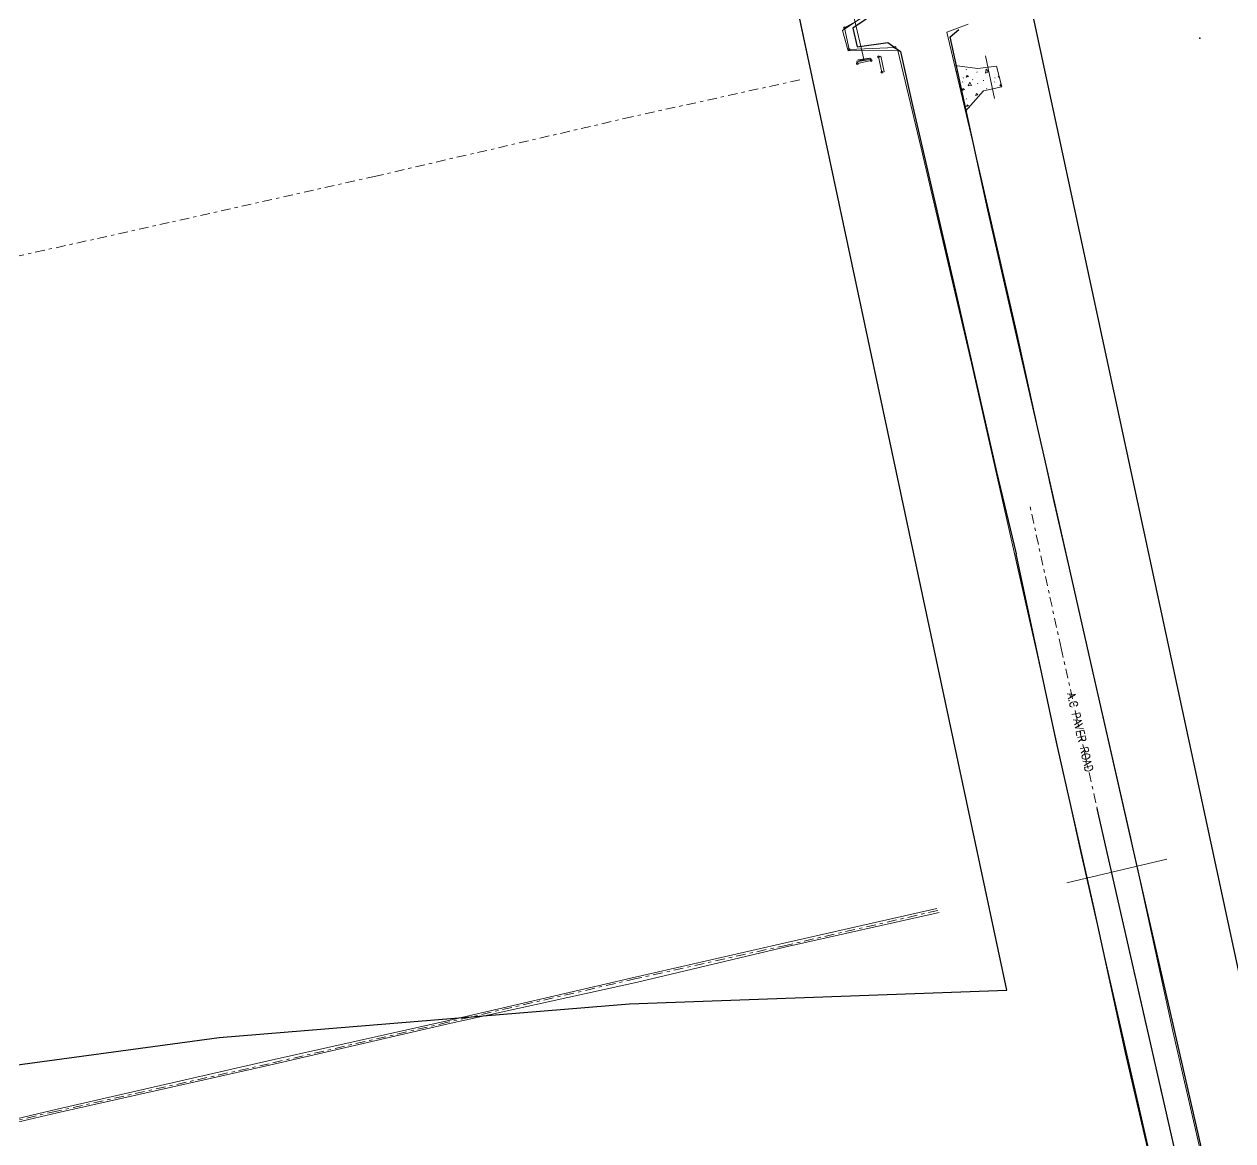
# Model space of a CAD drawing. Header units: metres. Extents: x -703672 to 3951284, y -4124475 to 4104628.
# Drawn here: x 327542.8 to 327693.8, y 4103983 to 4104122.6 of the extents above; entities that cross this region are included whole.
import ezdxf
from ezdxf.enums import TextEntityAlignment as Align

# ---------------------------------------------------------------- set-up
doc = ezdxf.new("R2010")
doc.units = ezdxf.units.M
doc.header["$MEASUREMENT"] = 0
doc.linetypes.add('DGN Style 7', pattern=[2.6567653376214695, 1.195544401929661, -0.5313530675242938, 0.3985148006432204, -0.5313530675242938])
for name, color, linetype, lineweight in [('C-ANNO-TEXT', 7, 'Continuous', 25), ('V-ANNO-PATT', 9, 'Continuous', 0), ('V-DTCH-CNTR', 252, 'DGN Style 7', 0), ('V-DTCH-TOP~', 252, 'Continuous', 0), ('V-ROAD-ASPH', 9, 'Continuous', 0), ('V-ROAD-CNTR', 251, 'DGN Style 7', 0), ('V-SITE-STRC', 253, 'Continuous', 0), ('V-SITE-WALK', 7, 'Continuous', 0), ('V-STRM-CULV', 3, 'CULVRT', 0)]:
    doc.layers.add(name, color=color, linetype=linetype, lineweight=lineweight)
doc.layers.add('GPS_Point', color=7, linetype='Continuous')
doc.layers.add('ra', color=7, linetype='Continuous')
doc.styles.add('Style-STANDARD', font='STANDARD.shx')
doc.styles.add('Style-WORKING', font='WORKING.shx')
doc.linetypes.add('CULVRT', pattern='A,0.10417,-0.009026500000000007,["C",Style-WORKING,S=0.0078125,R=0,X=-0.002799034118652344,Y=-0.00390625],-0.012933,["P",Style-WORKING,S=0.0078125,R=0,X=-0.002614498138427734,Y=-0.00390625],-0.009026499999999993', length=0.135156)

# ---------------------------------------------------------------- blocks, each defined once
blk = doc.blocks.new('FIXPNT_119')
at = {"layer": 'V-ROAD-ASPH', "linetype": 'ByBlock'}
h = blk.add_hatch(color=256, dxfattribs=at)
edge = h.paths.add_edge_path()
edge.add_arc((0, 0), 0.03294675800000001, 0, 360)
blk.add_circle((-0.01278334204107523, 5.559623241424561e-05), 1.29727859625, dxfattribs=at)
blk = doc.blocks.new('NULL_249')
at = {"layer": 'V-ROAD-ASPH', "linetype": 'ByBlock', "xscale": 0.1, "yscale": 0.1, "zscale": 0.5, "rotation": 2.346708742363858}
blk.add_blockref('FIXPNT_119', (0, 0), dxfattribs=at)
blk = doc.blocks.new('NULL_248')
at = {"layer": 'V-ROAD-ASPH', "linetype": 'ByBlock'}
blk.add_blockref('NULL_249', (0, 0), dxfattribs=at)
blk = doc.blocks.new('FIXPNT_121')
at = {"layer": 'V-SITE-STRC', "linetype": 'ByBlock'}
h = blk.add_hatch(color=256, dxfattribs=at)
edge = h.paths.add_edge_path()
edge.add_arc((0, 0), 0.032946758, 0, 360)
blk.add_circle((-0.01278334110975266, 5.559623241424561e-05), 1.29727859625, dxfattribs=at)
blk = doc.blocks.new('NULL_253')
at = {"layer": 'V-SITE-STRC', "linetype": 'ByBlock', "xscale": 0.1, "yscale": 0.1, "zscale": 0.5, "rotation": 192.2817209243061}
blk.add_blockref('FIXPNT_121', (0, 0), dxfattribs=at)
blk = doc.blocks.new('NULL_252')
at = {"layer": 'V-SITE-STRC', "linetype": 'ByBlock'}
blk.add_blockref('NULL_253', (0, 0), dxfattribs=at)
blk = doc.blocks.new('FIXPNT_122')
at = {"layer": 'V-SITE-STRC', "linetype": 'ByBlock'}
h = blk.add_hatch(color=256, dxfattribs=at)
edge = h.paths.add_edge_path()
edge.add_arc((0, 0), 0.03294675799999999, 0, 360)
blk.add_circle((-0.01278334110975266, 5.559809505939484e-05), 1.29727859625, dxfattribs=at)
blk = doc.blocks.new('NULL_255')
at = {"layer": 'V-SITE-STRC', "linetype": 'ByBlock', "xscale": 0.1, "yscale": 0.1, "zscale": 0.5, "rotation": 282.0596293033693}
blk.add_blockref('FIXPNT_122', (0, 0), dxfattribs=at)
blk = doc.blocks.new('NULL_254')
at = {"layer": 'V-SITE-STRC', "linetype": 'ByBlock'}
blk.add_blockref('NULL_255', (0, 0), dxfattribs=at)
blk = doc.blocks.new('FIXPNT_124')
at = {"layer": 'V-ROAD-ASPH', "linetype": 'ByBlock'}
h = blk.add_hatch(color=256, dxfattribs=at)
edge = h.paths.add_edge_path()
edge.add_arc((0, 0), 0.03294675799999999, 0, 360)
blk.add_circle((-0.01278334110975266, 5.559995770454407e-05), 1.29727859625, dxfattribs=at)
blk = doc.blocks.new('NULL_259')
at = {"layer": 'V-ROAD-ASPH', "linetype": 'ByBlock', "xscale": 0.1, "yscale": 0.1, "zscale": 0.5, "rotation": 281.8376866563313}
blk.add_blockref('FIXPNT_124', (0, 0), dxfattribs=at)
blk = doc.blocks.new('NULL_258')
at = {"layer": 'V-ROAD-ASPH', "linetype": 'ByBlock'}
blk.add_blockref('NULL_259', (0, 0), dxfattribs=at)

msp = doc.modelspace()

# ---------------------------------------------------------------- linework, layer by layer
at = {"layer": 'C-ANNO-TEXT', "color": 4, "lineweight": 30, "ltscale": 0.6, "elevation": 5.983413176301609}
msp.add_lwpolyline([(327665.5729307538, 4104001.849001709), (327641.232378814, 4104115.978905268), (327619.8861136422, 4104216.068960391), (327591.7260042686, 4104314.452543943), (327580.4504597362, 4104313.59571581), (327573.2267021704, 4104352.255640398), (327528.9121857327, 4104334.941619649), (327474.4079680003, 4104310.967645216), (327379.6999764125, 4104258.140628737), (327339.8195604153, 4104230.764450457), (327333.9914384905, 4104229.543941272), (327219.5630500407, 4104141.476783445), (327182.0491303254, 4104108.423911608), (327140.7227356881, 4104065.652639747), (327137.3190008439, 4104059.241637646), (327124.9503086815, 4104044.794111523), (327127.0686271138, 4104015.680140578)], dxfattribs=at)
at = {"layer": 'C-ANNO-TEXT', "color": 251, "lineweight": 30, "ltscale": 0.6, "elevation": 5.983413176301609}
msp.add_lwpolyline([(327344.4810744388, 4103975.106158198), (327519.4609574685, 4103989.493506075), (327567.1423479246, 4103995.960552649), (327618.4078448146, 4104000.15195829), (327665.5729307538, 4104001.849001709), (327641.232378814, 4104115.978905268), (327619.7443724439, 4104216.564164684), (327591.7260042686, 4104314.452543943), (327580.4504597362, 4104313.59571581), (327573.2267021704, 4104352.255640398), (327529.2050396148, 4104335.056039902), (327475.0566468335, 4104311.252970103), (327380.3080882658, 4104258.479826458), (327339.8195604153, 4104230.764450457), (327333.9914384905, 4104229.543941272), (327219.5630500407, 4104141.476783445), (327181.6303627212, 4104107.99050281), (327140.7227356881, 4104065.652639747), (327137.3190008439, 4104059.241637646), (327124.9503086815, 4104044.794111523), (327127.0686271138, 4104015.680140578), (327148.2210934783, 4104005.32173222), (327237.5672886667, 4103964.986671002)], dxfattribs=at)
at = {"layer": 'C-ANNO-TEXT', "color": 251, "lineweight": 30, "ltscale": 0.6, "elevation": 8.129185709809853}
for points in [[(328148.5222766129, 4104316.835999697), (327636.2924083, 4104274.837372858), (327694.6042840966, 4104003.792685883), (327867.5857724902, 4104017.971496408), (327888.7489738908, 4103772.075253479), (327930.1480395671, 4103772.347375909), (327991.377388112, 4103778.205533828), (328030.9897292816, 4103774.983627418), (328020.397414019, 4103909.701128297), (328021.6175381817, 4103915.716495383), (328024.0348773939, 4103920.166228428), (328073.8161843045, 4103990.316554586), (328076.9767566926, 4104002.336634), (328073.070574273, 4104056.320837132), (328075.746113692, 4104063.261209204), (328158.6543382432, 4104190.301327689), (328175.0174822973, 4104191.778596146), (328167.5720498138, 4104274.248836152), (328151.9951939788, 4104274.479090938)], [(328148.5268188755, 4104316.780600681), (327636.2924083, 4104274.837372858), (327694.6042840966, 4104003.792685883), (327867.5857724902, 4104017.971496408), (327888.7489738908, 4103772.075253479), (327930.8145552425, 4103772.351757019), (327991.377388112, 4103778.205533828), (328030.9897292816, 4103774.983627418), (328020.397414019, 4103909.701128297), (328021.6175381817, 4103915.716495383), (328023.610856816, 4103919.385709762), (328073.8161843045, 4103990.316554586), (328076.9767566926, 4104002.336634), (328073.070574273, 4104056.320837132), (328075.746113692, 4104063.261209204), (328158.6543382432, 4104190.301327689), (328174.0894228251, 4104191.694810721), (328167.5720498138, 4104274.248836152), (328151.9951939788, 4104274.479090938)]]:
    msp.add_lwpolyline(points, close=True, dxfattribs=at)
at = {"layer": 'C-ANNO-TEXT', "color": 0, "lineweight": -2, "ltscale": 0.6}
msp.add_lwpolyline([(327722.7246348296, 4103822.814757072), (327676.8480547192, 4104024.552694294)], dxfattribs=at)
at = {"layer": 'GPS_Point', "color": 5}
msp.add_point((327689.6721067309, 4104120.819075524, 7.302643553195599), dxfattribs=at)
at = {"layer": 'ra'}
for p, q in [((327649.2864293283, 4104124.071602053, 8.36), (327646.3069534297, 4104122.090029856, 7.97)), ((327646.3069534297, 4104122.090029856, 7.97), (327646.8433207475, 4104119.732187177, 7.98)), ((327658.4738319966, 4104121.008059461, 8.52), (327659.5537762959, 4104121.894469248, 8.39)), ((327663.1949384537, 4104099.352619409, 8.49), (327658.4738319966, 4104121.008059461, 8.52)), ((327646.8433207475, 4104119.732187177, 7.98), (327650.6665546763, 4104120.271634418, 8.39)), ((327650.6665546763, 4104120.271634418, 8.39), (327652.2662146761, 4104119.148630462, 8.5)), ((327652.2662146761, 4104119.148630462, 8.5), (327653.6878999775, 4104112.768211361, 8.48)), ((327653.6878999775, 4104112.768211361, 8.48), (327659.2847574806, 4104088.674749549, 8.47)), ((327670.3198656983, 4104068.232349797, 8.45), (327663.1949384537, 4104099.352619409, 8.49)), ((327659.2847574806, 4104088.674749549, 8.47), (327664.2475157065, 4104066.621121825, 8.44)), ((327676.3334609165, 4104041.515510452, 8.41), (327670.3198656983, 4104068.232349797, 8.45)), ((327664.2475157065, 4104066.621121825, 8.44), (327666.7041369043, 4104056.388007084, 8.44)), ((327668.1804392512, 4104049.562336394, 8.44), (327666.7041369043, 4104056.388007084, 8.44)), ((327671.7683199909, 4104032.836905822, 8.39), (327668.1804392512, 4104049.562336394, 8.44)), ((327683.2246752613, 4104011.264365848, 8.37), (327676.3334609165, 4104041.515510452, 8.41)), ((327676.4408300851, 4104012.243727694, 8.41), (327671.7683199909, 4104032.836905822, 8.39)), ((327680.3964482293, 4103994.08021743, 8.36), (327676.4408300851, 4104012.243727694, 8.41)), ((327690.0864207682, 4103981.180880385, 8.31), (327683.2246752613, 4104011.264365848, 8.37)), ((327683.6577350107, 4103979.889242498, 8.37), (327680.3964482293, 4103994.08021743, 8.36))]:
    msp.add_line(p, q, dxfattribs=at)
at = {"layer": 'V-ANNO-PATT'}
for p, q in [((327659.9289960293, 4104117.298139205, 7.983712824806375), (327659.931205101, 4104117.278527803, 7.98379583393654)), ((327660.0881126978, 4104115.893032123, 7.989562584596285), (327660.123581307, 4104115.839739982, 7.986372682658747)), ((327660.4731555023, 4104116.887185515, 7.927742505882627), (327660.5082612128, 4104116.967173719, 7.92229032325038)), ((327661.8145985079, 4104116.523139201, 7.778545173243835), (327661.8498035533, 4104116.603127405, 7.773081476345389)), ((327664.0615085601, 4104115.893032123, 7.528991936577178), (327664.0969771692, 4104115.839739982, 7.525802034639639)), ((327660.0224175809, 4104115.307818425, 8.007295573150685), (327660.0576226262, 4104115.387806629, 8.00183187625224)), ((327661.2768035827, 4104115.667065446, 7.855683978526457), (327661.312172857, 4104115.613773305, 7.852505590855117)), ((327661.905614959, 4104115.103648534, 7.792537359366399), (327661.9408202021, 4104115.183536753, 7.787075368240622)), ((327662.6193603463, 4104115.493291073, 7.703067846515367), (327662.6545655894, 4104115.573179292, 7.697605855389583)), ((327663.0094553013, 4104114.535432329, 7.674411396323521), (327663.0448245756, 4104114.482140188, 7.67123300865218)), ((327663.9958134431, 4104115.307818425, 7.546724925131578), (327664.0310184885, 4104115.387806629, 7.541261228233132)), ((327659.9294732015, 4104113.68365794, 8.046149953984234), (327659.9358712976, 4104113.626857778, 8.046390371891142)), ((327660.4804223887, 4104113.212427434, 7.990434768596884), (327660.5155280991, 4104113.292415637, 7.984982585964644))]:
    msp.add_line(p, q, dxfattribs=at)
at = {"layer": 'V-ANNO-PATT', "extrusion": (0.1151256844123489, 0.01717193778934187, 0.9932024976514847), "elevation": 108205.649947496, "flags": 128}
msp.add_lwpolyline([(4010871.835866892, -923218.9304625154), (4010871.720740671, -923219.0130413817), (4010871.699847301, -923218.9421956061)], dxfattribs=at)
at = {"layer": 'V-ANNO-PATT', "extrusion": (0.1151256843946669, 0.01717193780326483, 0.9932024976532936), "elevation": 108205.6499988438, "flags": 128}
for points in [[(4010870.896351051, -923220.1037822278), (4010871.100332655, -923220.2417643472), (4010870.942544303, -923220.3979271979), (4010870.896351051, -923220.1037822278)], [(4010867.260729525, -923219.5651856979), (4010867.464711129, -923219.7031678173), (4010867.306922778, -923219.8593306681), (4010867.260729525, -923219.5651856979)]]:
    msp.add_lwpolyline(points, dxfattribs=at)
at = {"layer": 'V-ANNO-PATT', "extrusion": (0.1151256843808078, 0.01717193780142808, 0.9932024976549317), "elevation": 108205.6499867645, "flags": 128}
msp.add_lwpolyline([(4010871.014179992, -923222.5599759758), (4010871.505884269, -923222.703987483), (4010871.134428386, -923222.9704290103), (4010871.01593128, -923222.5686260033)], dxfattribs=at)
at = {"layer": 'V-ANNO-PATT', "extrusion": (0.02798597901012711, 0.05890801441686761, 0.9978710491923829), "elevation": 250942.7978199972, "flags": 128}
msp.add_lwpolyline([(1465175.962145062, -3839455.54551009), (1465175.962145061, -3839455.782699774)], dxfattribs=at)
at = {"layer": 'V-ANNO-PATT', "extrusion": (0.1096867958864515, 0.03451815271702824, 0.9933666513131836), "elevation": 177614.3981134296, "flags": 128}
msp.add_lwpolyline([(3816479.902843185, -1534296.750552037), (3816479.902843186, -1534296.597972672)], dxfattribs=at)
at = {"layer": 'V-ANNO-PATT', "extrusion": (0.1151256843751725, 0.01717193781836035, 0.9932024976552921), "elevation": 108205.65005441, "flags": 128}
msp.add_lwpolyline([(4010869.342079363, -923219.3316006478), (4010869.546075621, -923219.4694838466), (4010869.38828727, -923219.6256466977), (4010869.342079363, -923219.3316006478)], dxfattribs=at)
at = {"layer": 'V-ANNO-PATT', "extrusion": (0.1151256843479367, 0.01717193777212271, 0.9932024976592486), "elevation": 108205.6498557213, "flags": 128}
msp.add_lwpolyline([(4010869.7846885, -923220.1626776999), (4010870.19745861, -923220.4662443611), (4010869.757333147, -923220.5895777168), (4010869.78338425, -923220.1714816156)], dxfattribs=at)
at = {"layer": 'V-ANNO-PATT', "extrusion": (0.0320164566169797, 0.0610801334795452, 0.9976192479096493), "elevation": 261178.0022913767, "flags": 128}
msp.add_lwpolyline([(1615157.482446063, -3778117.960445416), (1615157.482446064, -3778118.268659063)], dxfattribs=at)
at = {"layer": 'V-ANNO-PATT', "extrusion": (0.1157504960354892, 0.009910747649758678, 0.993228875812902), "elevation": 78609.62047403524, "flags": 128}
msp.add_lwpolyline([(4061200.394524621, -672008.2770163798), (4061200.394524622, -672008.0757686176)], dxfattribs=at)
at = {"layer": 'V-ANNO-PATT', "extrusion": (0.1151256843429289, 0.0171719377749723, 0.9932024976597797), "elevation": 108205.6498657754, "flags": 128}
msp.add_lwpolyline([(4010868.466351475, -923220.9118957322), (4010868.670347734, -923221.0497789315), (4010868.512559383, -923221.2059417824), (4010868.466351475, -923220.9118957322)], dxfattribs=at)
at = {"layer": 'V-DTCH-CNTR'}
for points in [[(327639.6792151145, 4104115.625070189, 6.48017118695244), (327618.7097438695, 4104110.999676561, 6.335194720176808), (327586.6895217352, 4104103.584241001, 6.369929983379123), (327560.8899827407, 4104097.778014617, 6.228864930732598), (327540.2248673765, 4104093.196346359, 6.237299896890818), (327516.03927938, 4104087.626226651, 6.06091454996978), (327488.750712842, 4104081.234790874, 6.015237661472135), (327460.536865619, 4104075.076819257, 5.956000673613879), (327434.1354825435, 4104069.517348347, 6.433123132989927), (327417.1639441751, 4104065.047964578, 6.221032971881854)], [(327656.9358702253, 4104011.814477735, 6.944697882787935), (327638.0933888601, 4104007.502782538, 6.94320715410425), (327619.2293077927, 4104003.304847222, 6.955022303658289), (327595.7251508366, 4103997.844846716, 6.894650339895051), (327573.3689242057, 4103992.669108416, 6.878674937775259), (327546.8382584796, 4103986.738949341, 6.840173244908549), (327524.2516610553, 4103981.531873058, 6.841273391035536), (327499.4989419662, 4103976.074247209, 6.801173427240236), (327471.486436302, 4103969.5582176, 6.816221376232953), (327457.2210690441, 4103966.16652072, 6.964355606078847)]]:
    msp.add_polyline3d(points, dxfattribs=at)
at = {"layer": 'V-DTCH-TOP~', "linetype": 'Continuous'}
for points in [[(327656.8044122268, 4104012.07287873, 7.470838321674755), (327638.0634056528, 4104007.801016474, 7.468894618710898), (327619.1106520001, 4104003.473741107, 7.440613226178662), (327595.6393190263, 4103998.03722836, 7.4080148088469), (327573.2447952409, 4103993.016301569, 7.380679016058444), (327546.8906018665, 4103986.99048976, 7.334572006790268), (327524.2193874812, 4103981.622597525, 7.331576708050818), (327499.4196986829, 4103976.147619818, 7.296001721986016), (327471.3888442361, 4103969.820379193, 7.30904399544859), (327457.2394943602, 4103966.61716272, 7.343157823752932)], [(327657.099829733, 4104011.550992022, 7.426899388192524), (327638.1460326198, 4104007.312834619, 7.425605475561689), (327619.4178625901, 4104002.868446174, 7.402940320412917), (327595.729001399, 4103997.641882699, 7.395247486070204), (327573.4158747558, 4103992.478117821, 7.379081899920294), (327546.8803032363, 4103986.548763419, 7.333719239672945), (327524.1902161118, 4103981.190176324, 7.323275427653257), (327499.5653425037, 4103975.654266034, 7.318120379120835), (327471.5441675737, 4103969.3047436, 7.299936984044727), (327457.4641913366, 4103965.91136161, 7.306067769515018)]]:
    msp.add_polyline3d(points, dxfattribs=at)
at = {"layer": 'V-ROAD-ASPH'}
for p, q in [((327658.0658797224, 4104121.559892936, 8.533885644664984), (327660.7262256104, 4104122.573184318, 8.331169580521077)), ((327669.3033617514, 4104044.046316438, 8.414344182009906), (327661.1299491398, 4104080.224637731, 8.453906777667001)), ((327675.4557844751, 4104045.335592128, 8.411036537887078), (327671.4399478352, 4104062.925892995, 8.43153151610096)), ((327691.6255207697, 4103973.504846227, 8.30314558456189), (327686.310780573, 4103996.755172676, 8.325800885785455))]:
    msp.add_line(p, q, dxfattribs=at)
at = {"layer": 'V-ROAD-ASPH', "extrusion": (-0.1017674768897464, -0.06914636235969034, 0.9924022174601976), "elevation": -317121.1134413269, "flags": 128}
msp.add_lwpolyline([(-3210531.054516663, 2557946.737150619), (-3210531.054516663, 2557953.731197626)], dxfattribs=at)
at = {"layer": 'V-ROAD-ASPH', "extrusion": (-0.1134988526385926, 0.004804360647922848, 0.9935265112559845), "elevation": -17462.05798429648, "flags": 128}
msp.add_lwpolyline([(-4114306.528547726, 152786.8724275325), (-4114304.001824999, 152787.660949307), (-4114304.314940506, 152793.9340631679)], dxfattribs=at)
at = {"layer": 'V-ROAD-ASPH', "extrusion": (0.1730546547060984, 0.03845794511833916, 0.9841611011119206), "elevation": 214547.2338801314, "flags": 128}
msp.add_lwpolyline([(3935263.926281196, -1191024.618135049), (3935285.474189317, -1191024.458562281), (3935302.315073113, -1191024.248284427)], dxfattribs=at)
at = {"layer": 'V-ROAD-ASPH', "extrusion": (0.1108687556190269, 0.02618939617481478, 0.9934899267508893), "elevation": 143819.163549671, "flags": 128}
msp.add_lwpolyline([(3918869.448955885, -1254164.740347002), (3918856.897801359, -1254164.750637185), (3918829.325467138, -1254164.6911264)], dxfattribs=at)
at = {"layer": 'V-ROAD-ASPH', "extrusion": (0.0003647756460988881, -0.001651594906832041, 0.999998569585473), "elevation": -6650.291345052445, "flags": 128}
msp.add_lwpolyline([(327671.4150719641, 4104057.539763269), (327666.7242928736, 4104078.778176128)], dxfattribs=at)
at = {"layer": 'V-ROAD-ASPH', "extrusion": (-0.1040755104019576, -0.02499948043926492, 0.9942551554366409), "elevation": -136693.6286795149, "flags": 128}
msp.add_lwpolyline([(-3913953.47654638, 1269823.105837623), (-3913978.118108528, 1269823.638005446), (-3914003.24863918, 1269823.902165253)], dxfattribs=at)
at = {"layer": 'V-ROAD-ASPH', "extrusion": (-0.0607430231477075, -0.0150841725680606, 0.998039454569214), "elevation": -81801.33344831398, "flags": 128}
msp.add_lwpolyline([(-3904099.083513635, 1304554.941068433), (-3904073.521135213, 1304554.238819306), (-3904049.773206388, 1304553.808233473), (-3904026.256901457, 1304553.373681059)], dxfattribs=at)
at = {"layer": 'V-ROAD-ASPH'}
msp.add_polyline3d([(327650.0297244429, 4104124.774356455, 8.41785712660721), (327645.2889109529, 4104122.120255683, 7.66049909766388), (327645.8557411557, 4104119.415880107, 7.814442526752998), (327651.5946485873, 4104119.651064621, 8.480609403417347)], dxfattribs=at)
at = {"layer": 'V-ROAD-CNTR'}
msp.add_line((327672.3428238212, 4104044.596276885, 8.457871570810845), (327668.3969280884, 4104062.571474671, 8.52696805288646), dxfattribs=at)
at = {"layer": 'V-ROAD-CNTR', "extrusion": (0.3641989051163628, 0.08125439912917304, 0.9277698422206877), "elevation": 452817.4323882493, "flags": 128}
msp.add_lwpolyline([(3934214.513038449, -1125816.925708492), (3934189.188290413, -1125816.969409401), (3934165.113406022, -1125817.04219241), (3934141.360047087, -1125817.170826906)], dxfattribs=at)
at = {"layer": 'V-SITE-STRC', "linetype": 'Continuous'}
for p, q in [((327648.542402299, 4104118.327769348, 7.388077414394523), (327646.8173236293, 4104117.952217847, 7.341968910395991)), ((327646.8173236293, 4104117.952217847, 7.341968910395991), (327646.8811392299, 4104117.6590838, 7.341968910395991)), ((327648.542402299, 4104118.327769348, 7.388077414394523), (327648.6062178994, 4104118.034635303, 7.388077414394523)), ((327649.5215497218, 4104118.493484176, 7.261222545363765), (327649.8149289291, 4104118.556163045, 7.261222545363765)), ((327649.8149289292, 4104118.556163045, 7.261222545363765), (327650.2275326743, 4104116.624900377, 7.233066038297558)), ((327649.9341534668, 4104116.562221508, 7.233066038297558), (327650.2275326742, 4104116.624900377, 7.233066038297558))]:
    msp.add_line(p, q, dxfattribs=at)
at = {"layer": 'V-SITE-STRC', "linetype": 'Continuous', "extrusion": (-0.02551021283193466, -0.005553601061974287, 0.9996591351838456), "elevation": -31143.63439524508, "flags": 128}
msp.add_lwpolyline([(-3940492.11212404, 1192765.878014103), (-3940492.112124039, 1192764.111927655)], dxfattribs=at)
at = {"layer": 'V-SITE-STRC', "linetype": 'Continuous', "extrusion": (0.002978525127553887, -0.01394149823576164, 0.9998983763438197), "elevation": -56234.38791866616, "flags": 128}
msp.add_lwpolyline([(327648.0462444146, 4103733.333075012), (327648.4589302021, 4103731.401624633)], dxfattribs=at)
at = {"layer": 'V-SITE-WALK', "linetype": 'Continuous'}
for p, q in [((327646.9489394742, 4104118.100161606, 7.36350914032618), (327648.4292969778, 4104118.342115448, 7.36350914032618)), ((327646.9812044589, 4104117.902753242, 7.36350914032618), (327648.4615619624, 4104118.144707084, 7.36350914032618)), ((327661.951987505, 4104117.024751327, 8.005085862300113), (327659.0235855356, 4104117.421517551, 8.005085862300113)), ((327662.6513000909, 4104114.24471918, 7.946384958916354), (327660.3814698278, 4104111.713048547, 7.946384958916354))]:
    msp.add_line(p, q, dxfattribs=at)
msp.add_polyline3d([(327662.6513000909, 4104114.24471918, 7.946384958916347), (327664.9262904291, 4104114.727262101, 7.36746427447288), (327664.2664438337, 4104117.31456184, 7.411304959177627), (327661.951987505, 4104117.024751327, 8.005085862300113)], dxfattribs=at)
at = {"layer": 'V-STRM-CULV', "ltscale": 70.34061896085076}
for p, q in [((327646.4692509006, 4104123.337019648, 7.030771733309265), (327647.7213832106, 4104118.023730163, 7.36350914032618)), ((327662.8931628148, 4104118.630855936, 6.765359325372614), (327664.0080868167, 4104113.277711924, 6.821001829120561)), ((327673.0322528259, 4104015.291267573), (327685.5382114738, 4104018.21205462, 7.000629358835923))]:
    msp.add_line(p, q, dxfattribs=at)

# ---------------------------------------------------------------- block references
at = {"layer": 'V-ROAD-ASPH'}
for name, p in [('NULL_258', (327645.2889109529, 4104122.120255683, 7.66049909766388)), ('NULL_248', (327645.8557411557, 4104119.415880107, 7.814442526752998)), ('NULL_248', (327651.5946485873, 4104119.651064621, 8.480609403417347))]:
    msp.add_blockref(name, p, dxfattribs=at)
at = {"layer": 'V-SITE-STRC'}
for name, p in [('NULL_252', (327646.8811392299, 4104117.659083801, 7.341968910395991)), ('NULL_252', (327648.6062178995, 4104118.034635302, 7.388077414394523)), ('NULL_254', (327649.5215497218, 4104118.493484176, 7.261222545363765)), ('NULL_254', (327649.9341534668, 4104116.562221508, 7.233066038297558))]:
    msp.add_blockref(name, p, dxfattribs=at)

# ---------------------------------------------------------------- texts
at = {"layer": 'V-ANNO-PATT', "style": 'Style-STANDARD'}
msp.add_text('A.C PAVER ROAD', height=1, rotation=283.2307115709687, dxfattribs=at).set_placement((327673.5657614925, 4104039.043137104, 12.14795029971457), align=Align.MIDDLE_LEFT)

doc.saveas('drawing.dxf')
